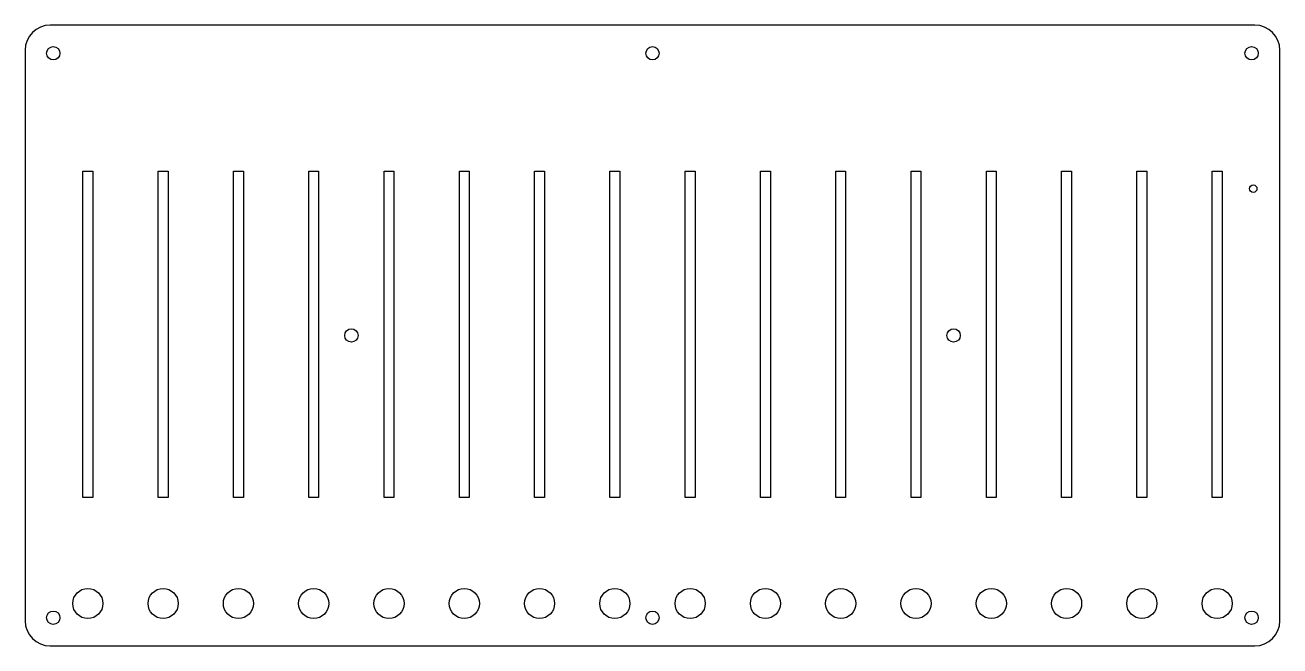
# Model space of a CAD drawing. Header units: millimetres. Extents: x -278 to -24, y 65 to 191.
import ezdxf

# ---------------------------------------------------------------- set-up
doc = ezdxf.new("R2010")
doc.units = ezdxf.units.MM
doc.layers.get('0').update_dxf_attribs({"linetype": 'CONTINUOUS'})

msp = doc.modelspace()

# ---------------------------------------------------------------- linework, layer by layer
msp.add_lwpolyline([(-24.13, 185.42, 0.414213), (-29.21, 190.5), (-273.05, 190.5, 0.414213), (-278.13, 185.42), (-278.13, 69.85, 0.414213), (-273.05, 64.77), (-29.21, 64.77, 0.414213), (-24.13, 69.85)], format="xyb", close=True)
for points in [[(-264.43, 94.84), (-266.43, 94.84), (-266.43, 160.94), (-264.43, 160.94)], [(-249.19, 94.84), (-251.19, 94.84), (-251.19, 160.94), (-249.19, 160.94)], [(-233.95, 94.84), (-235.95, 94.84), (-235.95, 160.94), (-233.95, 160.94)], [(-218.71, 94.84), (-220.71, 94.84), (-220.71, 160.94), (-218.71, 160.94)], [(-203.47, 94.84), (-205.47, 94.84), (-205.47, 160.94), (-203.47, 160.94)], [(-188.23, 94.84), (-190.23, 94.84), (-190.23, 160.94), (-188.23, 160.94)], [(-172.99, 94.84), (-174.99, 94.84), (-174.99, 160.94), (-172.99, 160.94)], [(-157.75, 94.84), (-159.75, 94.84), (-159.75, 160.94), (-157.75, 160.94)], [(-142.51, 94.84), (-144.51, 94.84), (-144.51, 160.94), (-142.51, 160.94)], [(-127.27, 94.84), (-129.27, 94.84), (-129.27, 160.94), (-127.27, 160.94)], [(-112.03, 94.84), (-114.03, 94.84), (-114.03, 160.94), (-112.03, 160.94)], [(-96.79, 94.84), (-98.79, 94.84), (-98.79, 160.94), (-96.79, 160.94)], [(-81.55, 94.84), (-83.55, 94.84), (-83.55, 160.94), (-81.55, 160.94)], [(-66.31, 94.84), (-68.31, 94.84), (-68.31, 160.94), (-66.31, 160.94)], [(-51.07, 94.84), (-53.07, 94.84), (-53.07, 160.94), (-51.07, 160.94)], [(-35.83, 160.94), (-35.83, 94.84), (-37.83, 94.84), (-37.83, 160.94)]]:
    msp.add_lwpolyline(points, close=True)
for centre, radius in [((-272.42, 184.79), 1.35), ((-151.13, 184.79), 1.35), ((-29.85, 184.79), 1.35), ((-29.52, 157.37), 0.75), ((-212.09, 127.64), 1.35), ((-90.17, 127.64), 1.35), ((-265.43, 73.36), 3.05), ((-250.19, 73.36), 3.05), ((-234.95, 73.36), 3.05), ((-219.71, 73.36), 3.05), ((-204.47, 73.36), 3.05), ((-189.23, 73.36), 3.05), ((-173.99, 73.36), 3.05), ((-158.75, 73.36), 3.05), ((-143.51, 73.36), 3.05), ((-128.27, 73.36), 3.05), ((-113.03, 73.36), 3.05), ((-97.79, 73.36), 3.05), ((-82.55, 73.36), 3.05), ((-67.31, 73.36), 3.05), ((-52.07, 73.36), 3.05), ((-36.83, 73.36), 3.05), ((-272.42, 70.49), 1.35), ((-151.13, 70.49), 1.35), ((-29.85, 70.49), 1.35)]:
    msp.add_circle(centre, radius)

doc.saveas('drawing.dxf')
